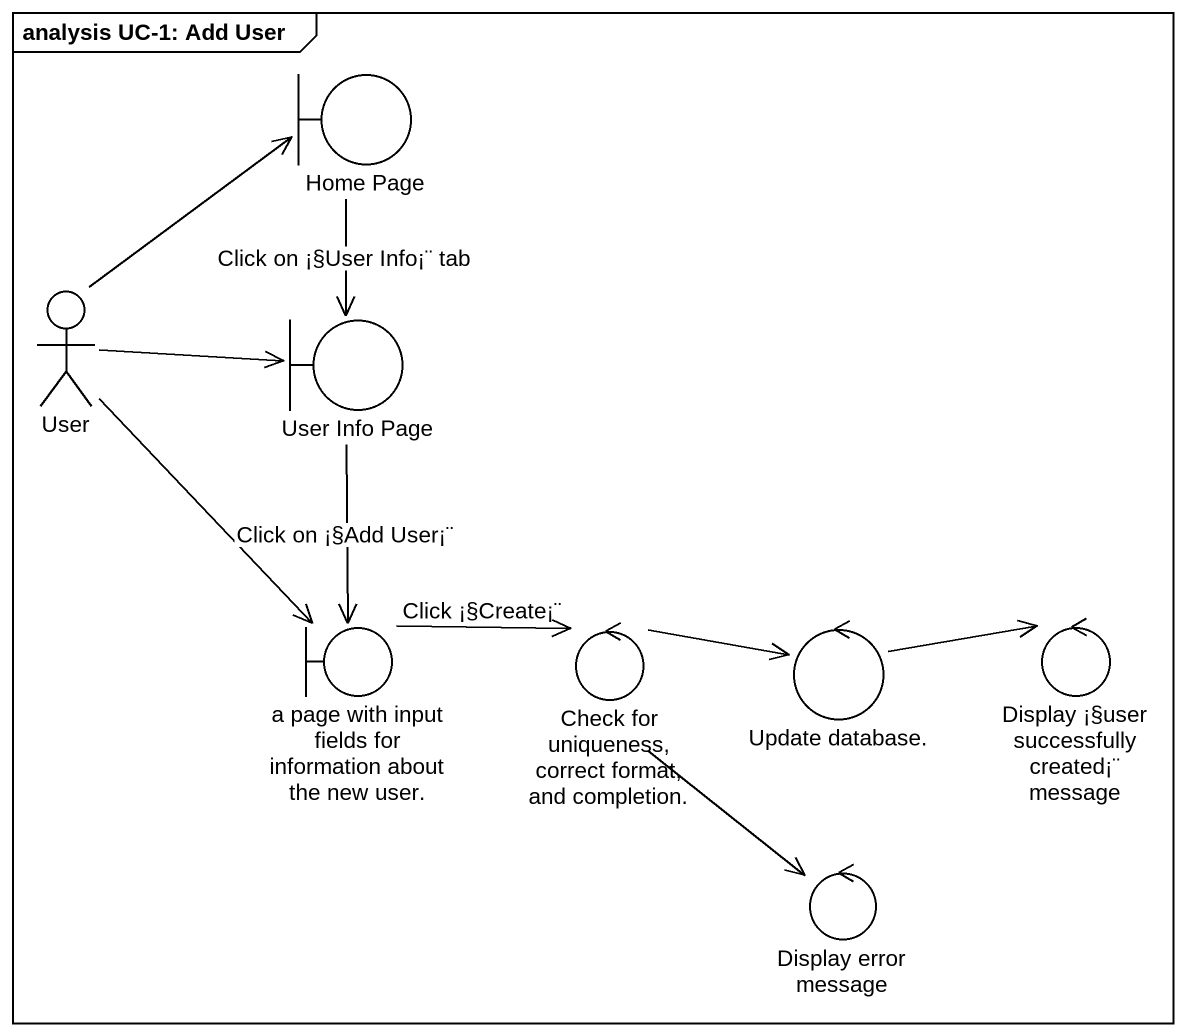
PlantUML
@startuml
mainframe analysis UC-1: Add User
boundary "Home Page" as Home_Page
actor User
boundary "User Info Page" as User_Info_Page
boundary "a page with input fields for information about the new user." as a_page_with_input_fields
control "Check for uniqueness, correct format, and completion." as Check_for_uniqueness
control "Update database." as Update_database
control "Display ¡§user successfully created¡¨ message" as Display_user_successfully
control "Display error message" as Display_error_message
Home_Page --> User_Info_Page : Click on ¡§User Info¡¨ tab
User -up-> Home_Page
User -right-> User_Info_Page
User --> a_page_with_input_fields
User_Info_Page --> a_page_with_input_fields : Click on ¡§Add User¡¨
a_page_with_input_fields -right-> Check_for_uniqueness : Click ¡§Create¡¨
Check_for_uniqueness -right-> Update_database
Check_for_uniqueness --> Display_error_message
Update_database -right-> Display_user_successfully
@enduml
